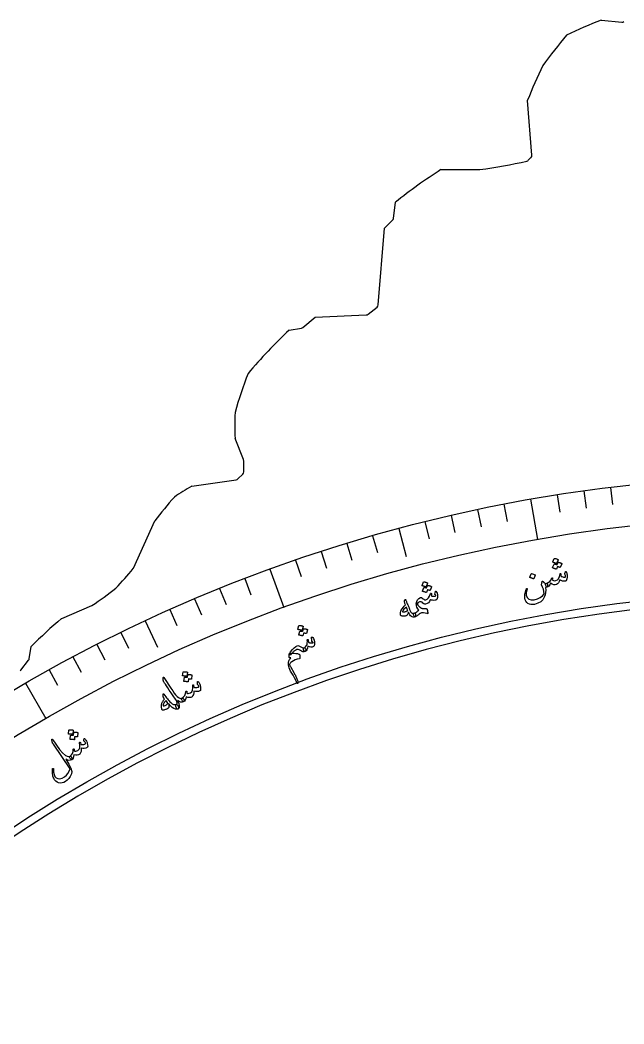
# Model space of a CAD drawing. Header units: millimetres. Extents: x -75 to 75, y -75 to 98.
# Drawn here: x -37.58 to -8.45, y 48.18 to 96.6 of the extents above; entities that cross this region are included whole.
import ezdxf

# ---------------------------------------------------------------- set-up
doc = ezdxf.new("R2010")
doc.units = ezdxf.units.MM
for name, color, linetype in [('CUT_INNER', 6, 'Continuous'), ('CUT_OUTER', 1, 'Continuous'), ('ENGRAVE', 7, 'Continuous'), ('ENGRAVE_FINE', 8, 'Continuous'), ('TEXT', 5, 'Continuous')]:
    doc.layers.add(name, color=color, linetype=linetype)

msp = doc.modelspace()

# ---------------------------------------------------------------- linework, layer by layer
at = {"layer": 'CUT_INNER'}
msp.add_arc((0.0001, -0.0002), 68.6249, 92.275813, 359.648624, dxfattribs=at)
at = {"layer": 'CUT_OUTER'}
for points in [[(-9.5362, 96.5968), (-9.5324, 96.5966), (-8.5442, 96.4974)], [(-12.8873, 90.0785), (-13.091, 92.7248), (-13.0911, 92.7285)], [(-13.0581, 89.8336), (-12.9308, 89.961)], [(-17.2732, 89.3826), (-17.2694, 89.3828), (-15.405, 89.3828), (-15.3916, 89.3834)], [(-19.5671, 87.0287), (-19.4697, 87.8107), (-19.4691, 87.8144)], [(-20.3001, 82.8599), (-19.9923, 86.556), (-19.9918, 86.5597), (-19.9893, 86.5624), (-19.61, 86.9411)], [(-23.9335, 81.7761), (-23.3404, 82.2705), (-23.3377, 82.2726), (-23.3343, 82.2729), (-20.8773, 82.3757)], [(-20.7899, 82.4084), (-20.356, 82.7552)], [(-24.5917, 81.6456), (-24.5883, 81.6463), (-24.0049, 81.7433)], [(-26.7985, 75.3988), (-27.2049, 76.4142), (-27.2061, 76.4175)], [(-26.7877, 74.8071), (-26.7877, 75.3431)], [(-27.0659, 74.4669), (-26.8317, 74.7011)], [(-29.2972, 74.1178), (-29.2934, 74.1186), (-27.1508, 74.4244)], [(-32.1259, 70.1392), (-32.1177, 70.1518), (-32.1109, 70.1652), (-31.0761, 72.4418), (-31.0746, 72.4447)], [(-35.5701, 67.7398), (-35.5663, 67.7417), (-34.1218, 68.3603), (-34.1067, 68.3678)], [(-37.1321, 65.7919), (-37.0348, 66.3775), (-37.0341, 66.3809)], [(-37.5425, 65.2487), (-37.163, 65.7227)]]:
    msp.add_lwpolyline(points, dxfattribs=at)
for centre, radius, start, end in [((-2.9665, 79.3006), 18.5019, 110.79869, 116.45646), ((-8.5292, 96.6466), 0.15, 264.26499, 303.69007), ((5.6359, 81.4513), 22.1701, 139.44822, 144.26029), ((4.3239, 86.1034), 18.6325, 153.55588, 159.17198), ((-13.0369, 90.067), 0.15, 315, 4.40112), ((-18.8093, 114.6454), 25.4922, 277.70487, 282.88971), ((-13.1642, 89.9397), 0.15, 286.07778, 315), ((-3.2315, 67.3987), 26.0856, 122.56739, 128.4968), ((-19.716, 87.0472), 0.15, 314.94861, 352.90026), ((-20.4496, 82.8723), 0.15, 308.62972, 355.23919), ((-20.8836, 82.5256), 0.15, 272.39592, 308.62972), ((-6.5261, 62.4923), 26.3289, 133.32592, 139.60562), ((-24.0295, 81.8913), 0.15, 279.44009, 309.81905), ((-9.4006, 72.7805), 18.4652, 158.4779, 164.63803), ((-14.0823, 77.0444), 13.1388, 177.26115, 182.73467), ((-26.9378, 75.3431), 0.15, 360, 21.81558), ((-26.9378, 74.8071), 0.15, 315, 0), ((-24.934, 66.2081), 9.0334, 118.88221, 125.13995), ((-27.172, 74.5729), 0.15, 278.12462, 315), ((-17.2375, 62.0832), 17.2866, 138.24536, 143.17354), ((-41.1399, 77.3187), 11.5237, 315.24195, 321.46355), ((-40.8943, 78.9009), 12.5307, 302.79813, 309.30339), ((-21.8944, 51.5382), 21.2019, 130.16764, 135.56752), ((-37.2801, 65.8164), 0.15, 321.32015, 350.57098), ((-37.6596, 65.3424), 0.15, 303.68655, 321.32015)]:
    msp.add_arc(centre, radius, start, end, dxfattribs=at)
at = {"layer": 'ENGRAVE'}
for points in [[(-12.9572, 73.4839), (-12.6162, 71.5502)], [(-19.3124, 72.075), (-18.9494, 70.7203)], [(-25.5207, 70.1175), (-24.8491, 68.2724)], [(-31.5347, 67.6264), (-30.942, 66.3553)], [(-37.3088, 64.6207), (-36.327, 62.9202)]]:
    msp.add_lwpolyline(points, dxfattribs=at)
for radius in [74.6175, 72.654, 69.0075]:
    msp.add_circle((0, 0), radius, dxfattribs=at)
at = {"layer": 'ENGRAVE_FINE'}
for points in [[(-11.6727, 73.6988), (-11.5411, 72.8677)], [(-10.3847, 73.8913), (-10.2676, 73.058)], [(-9.0936, 74.0613), (-8.991, 73.2261)], [(-14.2377, 73.2466), (-14.0771, 72.4205)], [(-16.7853, 72.7051), (-16.596, 71.8851)], [(-15.5139, 72.9869), (-15.3389, 72.1638)], [(-18.0516, 72.401), (-17.848, 71.5845)], [(-20.5674, 71.7269), (-20.3354, 70.918)], [(-21.816, 71.3571), (-21.57, 70.5523)], [(-23.0581, 70.9655), (-22.798, 70.1651)], [(-24.2931, 70.5522), (-24.0191, 69.7566)], [(-26.7405, 69.6614), (-26.439, 68.8758)], [(-27.9522, 69.1841), (-27.637, 68.4039)], [(-29.1554, 68.6858), (-28.8266, 67.9112)], [(-30.3497, 68.1665), (-30.0074, 67.3977)], [(-32.7102, 67.0658), (-32.3413, 66.3094)], [(-33.8756, 66.4847), (-33.4936, 65.7349)], [(-35.0308, 65.8833), (-34.6357, 65.1403)], [(-36.1753, 65.2619), (-35.7673, 64.5259)]]:
    msp.add_lwpolyline(points, dxfattribs=at)
at = {"layer": 'TEXT'}
for points in [[(-11.6233, 70.4385), (-11.6211, 70.4416), (-11.6177, 70.4437), (-11.6131, 70.445), (-11.6072, 70.4454), (-11.5854, 70.4412), (-11.5641, 70.4361), (-11.5433, 70.43), (-11.5231, 70.4231), (-11.5032, 70.4152), (-11.4836, 70.4062), (-11.4642, 70.3961), (-11.445, 70.3848), (-11.441, 70.3811), (-11.4389, 70.3768), (-11.4385, 70.372), (-11.4399, 70.3666), (-11.5143, 70.1929), (-11.5167, 70.1904), (-11.5207, 70.1897), (-11.5264, 70.1909), (-11.5337, 70.1939), (-11.5385, 70.1961), (-11.5461, 70.1993), (-11.5564, 70.2038), (-11.5694, 70.2093), (-11.5851, 70.2159), (-11.6035, 70.2233), (-11.6247, 70.2317), (-11.6485, 70.2409), (-11.7021, 70.1129), (-11.7052, 70.1094), (-11.7099, 70.1084), (-11.716, 70.1098), (-11.7236, 70.1136), (-11.7301, 70.1167), (-11.7404, 70.1214), (-11.7544, 70.1275), (-11.7721, 70.1352), (-11.7938, 70.1443), (-11.8198, 70.1548), (-11.8501, 70.1667), (-11.8846, 70.1801), (-11.8884, 70.1826), (-11.8903, 70.1855), (-11.8905, 70.1886), (-11.8888, 70.1921), (-11.8117, 70.3583), (-11.8095, 70.3613), (-11.8061, 70.3635), (-11.8015, 70.3648), (-11.7957, 70.3652), (-11.7802, 70.3623), (-11.7649, 70.3589), (-11.7496, 70.3552), (-11.7343, 70.351), (-11.7192, 70.3463), (-11.7045, 70.3408), (-11.69, 70.3347), (-11.6757, 70.3278)], [(-11.8034, 70.6298), (-11.8012, 70.6328), (-11.7978, 70.6349), (-11.7932, 70.6363), (-11.7873, 70.6367), (-11.7654, 70.6325), (-11.7441, 70.6274), (-11.7232, 70.6215), (-11.7029, 70.6146), (-11.683, 70.6067), (-11.6633, 70.5978), (-11.6438, 70.5877), (-11.6245, 70.5765), (-11.6195, 70.5722), (-11.6166, 70.5677), (-11.6159, 70.5632), (-11.6173, 70.5586), (-11.6916, 70.3847), (-11.6948, 70.3812), (-11.6995, 70.3802), (-11.7056, 70.3816), (-11.7132, 70.3854), (-11.7198, 70.3885), (-11.7301, 70.3932), (-11.7441, 70.3994), (-11.7619, 70.407), (-11.7837, 70.4161), (-11.8098, 70.4267), (-11.8401, 70.4386), (-11.8747, 70.4519), (-11.8794, 70.4543), (-11.882, 70.457), (-11.8826, 70.4601), (-11.881, 70.4636)], [(-12.9145, 69.8955), (-12.9124, 69.8985), (-12.909, 69.9007), (-12.9044, 69.9021), (-12.8986, 69.9027), (-12.8553, 69.8938), (-12.8137, 69.881), (-12.7738, 69.864), (-12.7355, 69.843), (-12.7315, 69.8395), (-12.7294, 69.8356), (-12.729, 69.8314), (-12.7305, 69.8269), (-12.799, 69.6523), (-12.8019, 69.6479), (-12.8064, 69.6461), (-12.8125, 69.647), (-12.8201, 69.6505), (-12.8266, 69.6536), (-12.8369, 69.6581), (-12.851, 69.664), (-12.8688, 69.6714), (-12.8906, 69.6802), (-12.9167, 69.6903), (-12.947, 69.7017), (-12.9816, 69.7145), (-12.9863, 69.7168), (-12.989, 69.7195), (-12.9895, 69.7226), (-12.988, 69.7261)], [(-11.2565, 69.9989), (-11.2524, 70.0027), (-11.2469, 70.0025), (-11.24, 69.9983), (-11.2316, 69.9901), (-11.2217, 69.9755), (-11.2125, 69.9539), (-11.2041, 69.9252), (-11.1963, 69.8895), (-11.1891, 69.8487), (-11.185, 69.8085), (-11.1838, 69.7689), (-11.1856, 69.7298), (-11.1968, 69.6526), (-11.2139, 69.5957), (-11.2368, 69.559), (-11.2657, 69.5427), (-11.339, 69.5352), (-11.4093, 69.5432), (-11.4766, 69.5668), (-11.5411, 69.606), (-11.5671, 69.5231), (-11.603, 69.4558), (-11.6489, 69.4042), (-11.7047, 69.368), (-11.7669, 69.3517), (-11.8336, 69.3568), (-11.9047, 69.3835), (-11.9805, 69.4316), (-12.0218, 69.3546), (-12.0653, 69.2972), (-12.1111, 69.2592), (-12.1592, 69.2408), (-12.1703, 69.2447), (-12.1828, 69.2601), (-12.1968, 69.2869), (-12.2122, 69.3252), (-12.2222, 69.3639), (-12.2222, 69.3937), (-12.2121, 69.4147), (-12.1919, 69.4268), (-12.1006, 69.465), (-12.0247, 69.5214), (-11.964, 69.5961), (-11.9185, 69.6892), (-11.916, 69.6942), (-11.9131, 69.6981), (-11.9097, 69.7006), (-11.9058, 69.702), (-11.9008, 69.7023), (-11.8961, 69.7015), (-11.8918, 69.6996), (-11.8878, 69.6965), (-11.884, 69.6857), (-11.8853, 69.6661), (-11.8917, 69.6376), (-11.9033, 69.6003), (-11.8759, 69.5777), (-11.8371, 69.5642), (-11.7869, 69.5598), (-11.7252, 69.5645), (-11.6521, 69.5932), (-11.5945, 69.6561), (-11.5523, 69.7533), (-11.5255, 69.8849), (-11.5242, 69.8916), (-11.5221, 69.8966), (-11.5192, 69.8999), (-11.5155, 69.9015), (-11.5095, 69.9019), (-11.5042, 69.9012), (-11.4995, 69.8993), (-11.4954, 69.8962), (-11.492, 69.8915), (-11.4896, 69.8866), (-11.4882, 69.8815), (-11.4879, 69.8762), (-11.4943, 69.7859), (-11.4666, 69.7684), (-11.4344, 69.7543), (-11.3977, 69.7436), (-11.3565, 69.7362), (-11.3172, 69.7334), (-11.288, 69.7362), (-11.269, 69.7444), (-11.2602, 69.7582), (-11.2597, 69.7771), (-11.2659, 69.8029), (-11.2787, 69.8357), (-11.2983, 69.8753), (-11.298, 69.8874), (-11.2909, 69.912), (-11.2771, 69.9492), (-11.2565, 69.9989)], [(-18.1173, 69.4963), (-18.1154, 69.4995), (-18.1122, 69.5019), (-18.1077, 69.5037), (-18.1019, 69.5046), (-18.0797, 69.5024), (-18.0579, 69.4993), (-18.0365, 69.4952), (-18.0156, 69.4902), (-17.995, 69.4842), (-17.9745, 69.477), (-17.9542, 69.4687), (-17.9339, 69.4593), (-17.9285, 69.4554), (-17.9253, 69.4513), (-17.9241, 69.4468), (-17.9251, 69.4421), (-17.9839, 69.2622), (-17.9868, 69.2585), (-17.9913, 69.257), (-17.9976, 69.2579), (-18.0055, 69.2609), (-18.0124, 69.2635), (-18.0231, 69.2672), (-18.0376, 69.2721), (-18.0561, 69.2781), (-18.0787, 69.2852), (-18.1056, 69.2934), (-18.137, 69.3025), (-18.1728, 69.3127), (-18.1777, 69.3146), (-18.1805, 69.3171), (-18.1813, 69.3202), (-18.1801, 69.3238)], [(-17.9204, 69.322), (-17.9185, 69.3252), (-17.9153, 69.3277), (-17.9108, 69.3294), (-17.905, 69.3303), (-17.8828, 69.3281), (-17.8611, 69.3249), (-17.8398, 69.3207), (-17.819, 69.3157), (-17.7984, 69.3096), (-17.778, 69.3024), (-17.7577, 69.294), (-17.7376, 69.2846), (-17.7333, 69.2812), (-17.7307, 69.2771), (-17.7299, 69.2723), (-17.7308, 69.2668), (-17.7897, 69.0871), (-17.7919, 69.0844), (-17.7959, 69.0834), (-17.8016, 69.084), (-17.8092, 69.0864), (-17.8142, 69.0881), (-17.8221, 69.0907), (-17.8327, 69.0942), (-17.8462, 69.0985), (-17.8625, 69.1037), (-17.8816, 69.1094), (-17.9034, 69.1158), (-17.928, 69.1229), (-17.9702, 68.9905), (-17.9731, 68.9868), (-17.9776, 68.9854), (-17.9838, 68.9862), (-17.9917, 68.9893), (-17.9985, 68.9918), (-18.0092, 68.9955), (-18.0238, 69.0004), (-18.0421, 69.0064), (-18.0647, 69.0136), (-18.0915, 69.0217), (-18.1228, 69.0308), (-18.1585, 69.041), (-18.1625, 69.0432), (-18.1647, 69.0459), (-18.1651, 69.049), (-18.1637, 69.0526), (-18.1015, 69.2251), (-18.0996, 69.2283), (-18.0964, 69.2307), (-18.0919, 69.2325), (-18.0861, 69.2334), (-18.0704, 69.2319), (-18.0548, 69.23), (-18.0391, 69.2276), (-18.0235, 69.2248), (-18.0081, 69.2215), (-17.9928, 69.2174), (-17.9778, 69.2125), (-17.963, 69.207)], [(-12.3945, 69.5145), (-12.3898, 69.527), (-12.383, 69.5336), (-12.3741, 69.5341), (-12.363, 69.5286), (-12.3564, 69.5236), (-12.3487, 69.5173), (-12.34, 69.5095), (-12.3303, 69.5003), (-12.3196, 69.4898), (-12.3083, 69.4781), (-12.2962, 69.4652), (-12.2833, 69.4511), (-12.2657, 69.4365), (-12.2446, 69.4276), (-12.22, 69.4243), (-12.1919, 69.4268), (-12.1721, 69.4274), (-12.156, 69.4219), (-12.1436, 69.4101), (-12.1349, 69.392), (-12.1299, 69.3718), (-12.1279, 69.3491), (-12.1289, 69.324), (-12.133, 69.2965), (-12.1383, 69.2732), (-12.1445, 69.2562), (-12.1514, 69.2454), (-12.1592, 69.2408), (-12.2229, 69.2296), (-12.2157, 69.1087), (-12.2244, 68.9897), (-12.2488, 68.8727), (-12.289, 68.7577), (-12.3601, 68.6379), (-12.4624, 68.541), (-12.5959, 68.467), (-12.7608, 68.4157), (-12.8484, 68.4035), (-12.9299, 68.4074), (-13.0053, 68.4273), (-13.0747, 68.4632), (-13.1332, 68.5116), (-13.1782, 68.5688), (-13.2096, 68.6347), (-13.2274, 68.7094), (-13.231, 68.7511), (-13.2308, 68.7971), (-13.2268, 68.8475), (-13.2189, 68.9022), (-13.2075, 68.9612), (-13.1927, 69.0244), (-13.1746, 69.0919), (-13.1531, 69.1635), (-13.1508, 69.1696), (-13.1477, 69.1742), (-13.1438, 69.1773), (-13.1391, 69.179), (-13.1323, 69.1798), (-13.1264, 69.1793), (-13.1212, 69.1776), (-13.117, 69.1747), (-13.113, 69.1697), (-13.1111, 69.1635), (-13.1115, 69.1561), (-13.1139, 69.1475), (-13.1404, 69.0489), (-13.1563, 68.9681), (-13.1617, 68.905), (-13.1567, 68.8596), (-13.108, 68.7444), (-13.0287, 68.67), (-12.9186, 68.6362), (-12.7779, 68.6429), (-12.6211, 68.6833), (-12.4892, 68.7435), (-12.3821, 68.8237), (-12.2998, 68.9241), (-12.3105, 69.0456), (-12.3329, 69.1542), (-12.367, 69.2497), (-12.413, 69.3322), (-12.4206, 69.3443), (-12.4259, 69.3538), (-12.4288, 69.3609), (-12.4295, 69.3654)], [(-18.4117, 68.4332), (-18.4197, 68.4188), (-18.4263, 68.4086), (-18.4316, 68.4025), (-18.4356, 68.4007), (-18.4481, 68.4041), (-18.4565, 68.4113), (-18.4607, 68.4224), (-18.4608, 68.4373), (-18.4385, 68.5514), (-18.3973, 68.6412), (-18.3371, 68.7067), (-18.2581, 68.7478), (-18.2317, 68.7501), (-18.2029, 68.7413), (-18.1717, 68.7215), (-18.1382, 68.6906), (-18.1064, 68.6617), (-18.0724, 68.6434), (-18.0363, 68.6357), (-17.9982, 68.6385), (-17.9343, 68.6678), (-17.8766, 68.7272), (-17.8249, 68.8166), (-17.7792, 68.936), (-17.7728, 68.9489), (-17.7653, 68.9564), (-17.7567, 68.9585), (-17.747, 68.9551), (-17.7375, 68.9466), (-17.7319, 68.9347), (-17.7304, 68.9192), (-17.7329, 68.9003), (-17.7367, 68.8818), (-17.7393, 68.8678), (-17.7404, 68.8582), (-17.7403, 68.8529), (-17.7344, 68.8384), (-17.7251, 68.8276), (-17.7123, 68.8203), (-17.6961, 68.8166), (-17.6393, 68.8116), (-17.5907, 68.8128), (-17.5502, 68.8203), (-17.5178, 68.8341), (-17.5148, 68.8419), (-17.5225, 68.8546), (-17.5409, 68.872), (-17.5702, 68.8944), (-17.5734, 68.8968), (-17.5753, 68.8995), (-17.576, 68.9026), (-17.5753, 68.906), (-17.5322, 69.0447), (-17.5296, 69.0477), (-17.5267, 69.0488), (-17.5232, 69.0482), (-17.5194, 69.0458), (-17.4836, 69.0083), (-17.4588, 68.9551), (-17.445, 68.8861), (-17.4421, 68.8014), (-17.4429, 68.7783), (-17.4444, 68.7567), (-17.4465, 68.7368), (-17.4493, 68.7184), (-17.4528, 68.7018), (-17.4571, 68.687), (-17.462, 68.674), (-17.4677, 68.6629), (-17.4814, 68.6448), (-17.5002, 68.6308), (-17.5241, 68.6209), (-17.5532, 68.6151), (-17.6206, 68.6108), (-17.6811, 68.6126), (-17.7348, 68.6204), (-17.7817, 68.6342), (-17.7846, 68.6358), (-17.7875, 68.6354), (-17.7904, 68.6332), (-17.7934, 68.629), (-17.8317, 68.5518), (-17.8808, 68.4931), (-17.9406, 68.4529), (-18.0111, 68.4312), (-18.0533, 68.4315), (-18.0964, 68.4456), (-18.1404, 68.4736), (-18.1855, 68.5153), (-18.2022, 68.5295), (-18.2196, 68.5394), (-18.2379, 68.545), (-18.2569, 68.5463), (-18.303, 68.5384), (-18.3429, 68.5217), (-18.3766, 68.4959), (-18.404, 68.4613), (-18.4084, 68.4528), (-18.4112, 68.4453), (-18.4123, 68.4387), (-18.4117, 68.4332)], [(-19.0094, 68.6375), (-19.0009, 68.6534), (-18.9919, 68.6575), (-18.9824, 68.6498), (-18.9724, 68.6303), (-18.9675, 68.6182), (-18.9606, 68.6015), (-18.9515, 68.5802), (-18.9404, 68.5543), (-18.9272, 68.5235), (-18.9121, 68.4875), (-18.895, 68.4464), (-18.876, 68.4001), (-18.8572, 68.3547), (-18.8404, 68.3139), (-18.8257, 68.2779), (-18.8129, 68.2467), (-18.8022, 68.2204), (-18.7935, 68.199), (-18.7869, 68.1827), (-18.7824, 68.1714), (-18.7517, 68.1005), (-18.721, 68.0474), (-18.6904, 68.0119), (-18.6597, 67.9941), (-18.6402, 67.9892), (-18.6181, 67.9886), (-18.5934, 67.9923), (-18.566, 68.0002), (-18.549, 68.0019), (-18.5343, 67.9974), (-18.522, 67.9865), (-18.512, 67.9692), (-18.5042, 67.9473), (-18.4987, 67.9245), (-18.4958, 67.9007), (-18.4953, 67.876), (-18.4973, 67.8542), (-18.5015, 67.8373), (-18.5078, 67.8252), (-18.5162, 67.818), (-18.5691, 67.8041), (-18.6171, 67.8013), (-18.6603, 67.8095), (-18.6988, 67.8289), (-18.736, 67.8625), (-18.7722, 67.9103), (-18.8075, 67.9722), (-18.8419, 68.0483), (-18.857, 67.992), (-18.8754, 67.9459), (-18.8972, 67.9101), (-18.9224, 67.8844), (-18.9449, 67.8715), (-18.9728, 67.8611), (-19.0061, 67.8533), (-19.0447, 67.8481), (-19.0863, 67.8459), (-19.122, 67.847), (-19.1519, 67.8514), (-19.176, 67.859), (-19.197, 67.8709), (-19.2127, 67.8851), (-19.2231, 67.9017), (-19.2282, 67.9205), (-19.2301, 67.9453), (-19.2296, 67.9736), (-19.2264, 68.0052), (-19.2207, 68.0404), (-19.2133, 68.0761), (-19.2062, 68.1049), (-19.1993, 68.1269), (-19.1926, 68.142), (-19.1505, 68.2078), (-19.1024, 68.2719), (-19.0483, 68.3344), (-18.9882, 68.3952), (-19.0016, 68.4332), (-19.0128, 68.4662), (-19.0218, 68.494), (-19.0285, 68.5168), (-19.0327, 68.5363), (-19.0341, 68.5544), (-19.0326, 68.5712), (-19.0282, 68.5865)], [(-18.9398, 68.2758), (-19.0062, 68.2303), (-19.0598, 68.182), (-19.1006, 68.1309), (-19.1286, 68.0772), (-19.1296, 68.0707), (-19.128, 68.0654), (-19.1237, 68.0614), (-19.1169, 68.0587), (-19.0932, 68.0556), (-19.0685, 68.0551), (-19.0425, 68.0573), (-19.0154, 68.0621), (-18.9872, 68.0695), (-18.9577, 68.0795), (-18.9271, 68.0922), (-18.8953, 68.1075), (-18.8906, 68.1106), (-18.8859, 68.115), (-18.8814, 68.1207), (-18.877, 68.1278), (-18.8828, 68.144), (-18.8891, 68.1609), (-18.8961, 68.1784), (-18.9037, 68.1966), (-18.9118, 68.2154), (-18.9206, 68.2349), (-18.9299, 68.255), (-18.9398, 68.2758)], [(-18.3999, 68.4298), (-18.3896, 68.401), (-18.3712, 68.3696), (-18.3449, 68.3359), (-18.3106, 68.2996), (-18.2961, 68.2867), (-18.2814, 68.2748), (-18.2667, 68.2641), (-18.2518, 68.2545), (-18.2369, 68.246), (-18.2218, 68.2387), (-18.2067, 68.2324), (-18.1914, 68.2272), (-18.1846, 68.2257), (-18.1761, 68.2245), (-18.1657, 68.2237), (-18.1535, 68.2232), (-18.1395, 68.223), (-18.1236, 68.2228), (-18.1058, 68.2227), (-18.0862, 68.2227), (-18.0704, 68.2224), (-18.0556, 68.2218), (-18.0418, 68.2208), (-18.029, 68.2194), (-18.0169, 68.2176), (-18.0052, 68.2156), (-17.9941, 68.2133), (-17.9834, 68.2108), (-17.9658, 68.2052), (-17.9518, 68.1958), (-17.9414, 68.1824), (-17.9346, 68.1651), (-17.9233, 68.1146), (-17.9153, 68.0693), (-17.9105, 68.0291), (-17.909, 67.994), (-17.9098, 67.9796), (-17.9147, 67.9707), (-17.9238, 67.9673), (-17.937, 67.9692), (-18.0347, 67.9918), (-18.1129, 68.0056), (-18.1715, 68.0107), (-18.2106, 68.0072), (-18.242, 67.9955), (-18.2779, 67.9761), (-18.3182, 67.9489), (-18.3629, 67.9141), (-18.3853, 67.8957), (-18.4066, 67.8791), (-18.427, 67.8643), (-18.4464, 67.8512), (-18.4649, 67.84), (-18.4827, 67.8307), (-18.4998, 67.8234), (-18.5162, 67.818), (-18.5285, 67.8177), (-18.5409, 67.8233), (-18.5537, 67.8347), (-18.5667, 67.8521), (-18.5787, 67.8737), (-18.5878, 67.8958), (-18.5941, 67.9184), (-18.5976, 67.9415), (-18.5972, 67.9627), (-18.5918, 67.9795), (-18.5814, 67.992), (-18.566, 68.0002), (-18.4921, 68.0306), (-18.4303, 68.0632), (-18.3803, 68.0978), (-18.3423, 68.1347), (-18.3958, 68.2015), (-18.4331, 68.2742), (-18.4541, 68.353), (-18.4587, 68.4379), (-18.4466, 68.491), (-18.4328, 68.5073), (-18.4172, 68.4869), (-18.3999, 68.4298)], [(-24.1224, 67.3905), (-24.1208, 67.3939), (-24.1179, 67.3966), (-24.1135, 67.3987), (-24.1079, 67.4002), (-24.0856, 67.4), (-24.0636, 67.3988), (-24.0421, 67.3966), (-24.0209, 67.3934), (-23.9999, 67.3892), (-23.9789, 67.3839), (-23.9579, 67.3774), (-23.937, 67.3698), (-23.9313, 67.3664), (-23.9277, 67.3626), (-23.9261, 67.3582), (-23.9267, 67.3535), (-23.969, 67.1692), (-23.9715, 67.1652), (-23.9759, 67.1634), (-23.9822, 67.1636), (-23.9904, 67.166), (-23.9974, 67.1679), (-24.0083, 67.1707), (-24.0233, 67.1743), (-24.0421, 67.1787), (-24.0652, 67.1838), (-24.0927, 67.1895), (-24.1246, 67.1959), (-24.1611, 67.2029), (-24.1661, 67.2044), (-24.1692, 67.2066), (-24.1702, 67.2096), (-24.1693, 67.2133)], [(-23.9113, 67.2343), (-23.9097, 67.2376), (-23.9067, 67.2403), (-23.9024, 67.2424), (-23.8968, 67.2439), (-23.8745, 67.2436), (-23.8527, 67.2423), (-23.8312, 67.24), (-23.81, 67.2368), (-23.7891, 67.2326), (-23.7682, 67.2272), (-23.7473, 67.2206), (-23.7264, 67.213), (-23.7219, 67.21), (-23.719, 67.2062), (-23.7177, 67.2015), (-23.7181, 67.1959), (-23.7605, 67.0118), (-23.7625, 67.0089), (-23.7663, 67.0075), (-23.7721, 67.0077), (-23.7798, 67.0094), (-23.785, 67.0106), (-23.793, 67.0125), (-23.8039, 67.015), (-23.8177, 67.0182), (-23.8343, 67.0219), (-23.8538, 67.026), (-23.876, 67.0304), (-23.9011, 67.0353), (-23.9311, 66.8998), (-23.9336, 66.8959), (-23.938, 66.894), (-23.9443, 66.8943), (-23.9524, 66.8967), (-23.9594, 66.8986), (-23.9703, 66.9014), (-23.9852, 66.905), (-24.004, 66.9094), (-24.027, 66.9145), (-24.0544, 66.9202), (-24.0863, 66.9266), (-24.1226, 66.9336), (-24.1267, 66.9354), (-24.1292, 66.9379), (-24.1299, 66.941), (-24.1288, 66.9447), (-24.0825, 67.1219), (-24.0809, 67.1253), (-24.0779, 67.128), (-24.0736, 67.1301), (-24.0679, 67.1316), (-24.0522, 67.1314), (-24.0365, 67.1308), (-24.0208, 67.1299), (-24.005, 67.1285), (-23.9894, 67.1265), (-23.9739, 67.1237), (-23.9585, 67.1202), (-23.9433, 67.116)], [(-23.5099, 66.8334), (-23.5094, 66.8424), (-23.5067, 66.8478), (-23.5018, 66.8495), (-23.4949, 66.8475), (-23.451, 66.8154), (-23.4159, 66.7652), (-23.3894, 66.697), (-23.3716, 66.6107), (-23.3682, 66.572), (-23.3677, 66.5348), (-23.3703, 66.499), (-23.3758, 66.4647), (-23.3839, 66.4334), (-23.3928, 66.4092), (-23.4027, 66.3923), (-23.4133, 66.3826), (-23.4802, 66.3609), (-23.549, 66.3557), (-23.6198, 66.367), (-23.6927, 66.3947), (-23.712, 66.2972), (-23.7408, 66.2221), (-23.7793, 66.1695), (-23.8274, 66.1392), (-23.8358, 66.1391), (-23.8454, 66.1444), (-23.856, 66.1552), (-23.8679, 66.1714), (-23.8965, 66.2259), (-23.91, 66.2683), (-23.9083, 66.2986), (-23.8914, 66.3168), (-23.8426, 66.3445), (-23.8021, 66.3762), (-23.77, 66.4118), (-23.7462, 66.4513), (-23.73, 66.4982), (-23.7206, 66.5557), (-23.718, 66.6238), (-23.7223, 66.7026), (-23.7216, 66.7125), (-23.7184, 66.7201), (-23.7129, 66.7256), (-23.7048, 66.7289), (-23.6957, 66.7295), (-23.6888, 66.7262), (-23.6842, 66.7191), (-23.6818, 66.7081), (-23.676, 66.6655), (-23.6697, 66.6317), (-23.663, 66.6067), (-23.6557, 66.5905), (-23.6454, 66.5804), (-23.6289, 66.5716), (-23.6063, 66.5642), (-23.5775, 66.5581), (-23.5442, 66.5551), (-23.51, 66.5559), (-23.475, 66.5606), (-23.4392, 66.5692), (-23.4391, 66.5692), (-23.4387, 66.5693), (-23.4381, 66.5696), (-23.4372, 66.5699), (-23.4365, 66.5722), (-23.4376, 66.5758), (-23.4406, 66.5808), (-23.4455, 66.587), (-23.4532, 66.5948), (-23.465, 66.6046), (-23.4808, 66.6162), (-23.5006, 66.6298), (-23.5041, 66.6323), (-23.5066, 66.636), (-23.5082, 66.6409), (-23.5088, 66.6469)], [(-24.2096, 66.4202), (-24.1709, 66.4254), (-24.1239, 66.4162), (-24.0685, 66.3923), (-24.0049, 66.3539), (-23.9719, 66.3342), (-23.943, 66.3211), (-23.9181, 66.3146), (-23.8973, 66.3147), (-23.8473, 66.3135), (-23.8145, 66.2899), (-23.7989, 66.2439), (-23.8006, 66.1756), (-23.8039, 66.1627), (-23.8104, 66.152), (-23.8202, 66.1435), (-23.8333, 66.1371), (-23.8838, 66.1278), (-23.9374, 66.1352), (-23.994, 66.1593), (-24.0537, 66.2001), (-24.1059, 66.2323), (-24.1609, 66.2453), (-24.2186, 66.2392), (-24.2791, 66.2138), (-24.3091, 66.1961), (-24.3377, 66.1767), (-24.3649, 66.1555), (-24.3908, 66.1325), (-24.4151, 66.1079), (-24.4375, 66.0817), (-24.4581, 66.054), (-24.4768, 66.0247), (-24.4947, 66.0015), (-24.5132, 65.9877), (-24.5324, 65.9831), (-24.5523, 65.9877), (-24.5706, 65.9978), (-24.5828, 66.0083), (-24.5886, 66.0191), (-24.5882, 66.0303), (-24.5818, 66.0458), (-24.5691, 66.0676), (-24.5501, 66.0956), (-24.5248, 66.1299), (-24.4366, 66.2389), (-24.3545, 66.3236), (-24.2788, 66.384), (-24.2096, 66.4202)], [(-24.5956, 65.8708), (-24.5955, 65.9347), (-24.5931, 65.9837), (-24.5886, 66.0178), (-24.5818, 66.0371), (-24.5646, 66.0491), (-24.5321, 66.0579), (-24.4841, 66.0634), (-24.4207, 66.0656), (-24.3465, 66.0634), (-24.2727, 66.0553), (-24.1994, 66.0414), (-24.1265, 66.0217), (-24.1069, 66.013), (-24.0928, 65.9994), (-24.0842, 65.9811), (-24.081, 65.958), (-24.0798, 65.9341), (-24.079, 65.9129), (-24.0786, 65.8944), (-24.0786, 65.8785), (-24.0788, 65.8654), (-24.079, 65.8554), (-24.0792, 65.8485), (-24.0795, 65.8446), (-24.0821, 65.8262), (-24.087, 65.8123), (-24.0945, 65.8027), (-24.1044, 65.7976), (-24.2092, 65.7695), (-24.3049, 65.7344), (-24.3913, 65.6922), (-24.4683, 65.6429), (-24.5084, 65.6117), (-24.5408, 65.58), (-24.5655, 65.5478), (-24.5825, 65.5151), (-24.5813, 65.5103), (-24.5782, 65.5024), (-24.5732, 65.4915), (-24.5661, 65.4776), (-24.5571, 65.4606), (-24.5462, 65.4406), (-24.5332, 65.4175), (-24.5183, 65.3914), (-24.3712, 65.1284), (-24.3502, 65.0918), (-24.3307, 65.0576), (-24.3128, 65.0257), (-24.2965, 64.9962), (-24.2819, 64.9691), (-24.2692, 64.9445), (-24.2584, 64.9225), (-24.2495, 64.9029), (-24.2174, 64.8261), (-24.1934, 64.7543), (-24.1777, 64.6875), (-24.17, 64.6258), (-24.1715, 64.6137), (-24.1751, 64.6043), (-24.1809, 64.5978), (-24.1888, 64.5942), (-24.2009, 64.5943), (-24.2114, 64.602), (-24.2204, 64.6172), (-24.2278, 64.64), (-24.2598, 64.7237), (-24.3199, 64.8447), (-24.4084, 65.0029), (-24.5254, 65.1982), (-24.5667, 65.2763), (-24.5975, 65.3504), (-24.6178, 65.4207), (-24.6274, 65.4871), (-24.6288, 65.5181), (-24.6291, 65.5478), (-24.6283, 65.576), (-24.6265, 65.6028), (-24.6235, 65.6281), (-24.6193, 65.6517), (-24.6139, 65.6737), (-24.6073, 65.694), (-24.5986, 65.7136), (-24.5888, 65.7329), (-24.5778, 65.7516), (-24.5657, 65.77), (-24.5527, 65.7881), (-24.5388, 65.8058), (-24.5241, 65.8233), (-24.5086, 65.8406), (-24.5102, 65.8411), (-24.5123, 65.8414), (-24.5149, 65.8416), (-24.5179, 65.8416), (-24.5214, 65.8414), (-24.5255, 65.841), (-24.53, 65.8404), (-24.535, 65.8397), (-24.5397, 65.8401), (-24.5444, 65.8404), (-24.5493, 65.8405), (-24.5542, 65.8404), (-24.5592, 65.8403), (-24.5644, 65.8402), (-24.5698, 65.8402), (-24.5753, 65.8403), (-24.5843, 65.8427), (-24.5906, 65.8486), (-24.5944, 65.858), (-24.5956, 65.8708)], [(-30.0624, 63.4996), (-30.0685, 63.537), (-30.0681, 63.5654), (-30.061, 63.5847), (-30.0474, 63.5949), (-30.026, 63.6031), (-30.0099, 63.612), (-29.999, 63.6216), (-29.9934, 63.632), (-29.9924, 63.6685), (-30.0067, 63.7167), (-30.0363, 63.7765), (-30.0813, 63.8479), (-30.1926, 64.012), (-30.2917, 64.158), (-30.3784, 64.2861), (-30.4529, 64.3962), (-30.5151, 64.4883), (-30.5652, 64.5624), (-30.6031, 64.6184), (-30.6288, 64.6564), (-30.6445, 64.6822), (-30.6562, 64.7044), (-30.6638, 64.7229), (-30.6674, 64.7379), (-30.6718, 64.8565), (-30.6661, 64.8869), (-30.6579, 64.9019), (-30.6472, 64.9017), (-30.6339, 64.886), (-30.5087, 64.6908), (-30.3967, 64.5187), (-30.2978, 64.3698), (-30.2121, 64.2442), (-30.1396, 64.1416), (-30.0805, 64.0618), (-30.0348, 64.0049), (-30.0024, 63.9708), (-29.936, 63.9208), (-29.8746, 63.8917), (-29.818, 63.8834), (-29.7663, 63.8959), (-29.7499, 63.8996), (-29.7328, 63.8959), (-29.7152, 63.8846), (-29.6969, 63.8657), (-29.6833, 63.8467), (-29.6734, 63.8263), (-29.6672, 63.8045), (-29.6646, 63.7813), (-29.6657, 63.7605), (-29.6697, 63.7442), (-29.6767, 63.7323), (-29.6866, 63.7248), (-29.7578, 63.704), (-29.8314, 63.7069), (-29.9075, 63.7335), (-29.9863, 63.7837), (-29.9238, 63.6389), (-29.8957, 63.5238), (-29.9019, 63.4383), (-29.9424, 63.3823), (-29.9557, 63.374), (-29.9683, 63.3689), (-29.9801, 63.3671), (-29.9911, 63.3686), (-30.0035, 63.3739), (-30.0148, 63.3835), (-30.025, 63.3973), (-30.0341, 63.4155), (-30.038, 63.4264), (-30.0419, 63.4371), (-30.0458, 63.4476), (-30.0496, 63.4581), (-30.0532, 63.4685), (-30.0566, 63.4789), (-30.0596, 63.4893), (-30.0624, 63.4996)], [(-29.7048, 65.1576), (-29.7034, 65.1611), (-29.7007, 65.164), (-29.6966, 65.1665), (-29.691, 65.1685), (-29.6688, 65.1701), (-29.6468, 65.1707), (-29.6251, 65.1703), (-29.6037, 65.169), (-29.5825, 65.1666), (-29.5611, 65.163), (-29.5397, 65.1583), (-29.5182, 65.1525), (-29.5122, 65.1496), (-29.5083, 65.1461), (-29.5064, 65.1419), (-29.5065, 65.1371), (-29.5333, 64.9499), (-29.5355, 64.9457), (-29.5397, 64.9435), (-29.546, 64.9432), (-29.5543, 64.9449), (-29.5614, 64.9463), (-29.5726, 64.9481), (-29.5878, 64.9504), (-29.6069, 64.9532), (-29.6303, 64.9564), (-29.6582, 64.9598), (-29.6906, 64.9634), (-29.7275, 64.9673), (-29.7327, 64.9684), (-29.7359, 64.9704), (-29.7372, 64.9733), (-29.7366, 64.977)], [(-29.4812, 65.0196), (-29.4799, 65.0231), (-29.4771, 65.026), (-29.473, 65.0285), (-29.4675, 65.0304), (-29.4453, 65.032), (-29.4234, 65.0325), (-29.4018, 65.0321), (-29.3804, 65.0307), (-29.3592, 65.0282), (-29.3379, 65.0245), (-29.3165, 65.0198), (-29.2951, 65.0139), (-29.2903, 65.0113), (-29.2871, 65.0078), (-29.2855, 65.0032), (-29.2854, 64.9976), (-29.3123, 64.8106), (-29.3139, 64.8075), (-29.3177, 64.8058), (-29.3234, 64.8055), (-29.3313, 64.8066), (-29.3365, 64.8074), (-29.3447, 64.8086), (-29.3557, 64.8102), (-29.3698, 64.8122), (-29.3867, 64.8144), (-29.4064, 64.8169), (-29.4289, 64.8194), (-29.4543, 64.8222), (-29.4729, 64.6846), (-29.4751, 64.6805), (-29.4793, 64.6783), (-29.4856, 64.678), (-29.4939, 64.6797), (-29.501, 64.6811), (-29.5121, 64.6829), (-29.5272, 64.6852), (-29.5464, 64.688), (-29.5697, 64.6912), (-29.5975, 64.6946), (-29.6298, 64.6983), (-29.6666, 64.7022), (-29.6709, 64.7037), (-29.6735, 64.706), (-29.6745, 64.709), (-29.6738, 64.7128), (-29.6424, 64.8932), (-29.6411, 64.8967), (-29.6384, 64.8997), (-29.6342, 64.9021), (-29.6287, 64.9041), (-29.6131, 64.9052), (-29.5973, 64.906), (-29.5816, 64.9063), (-29.5658, 64.9063), (-29.55, 64.9056), (-29.5343, 64.9042), (-29.5187, 64.902), (-29.5032, 64.899)], [(-29.013, 64.69), (-29.0101, 64.6947), (-29.0047, 64.696), (-28.997, 64.6937), (-28.9867, 64.688), (-28.9734, 64.6764), (-28.9589, 64.6579), (-28.9433, 64.6325), (-28.9266, 64.6), (-28.9091, 64.5625), (-28.8946, 64.5247), (-28.8832, 64.4867), (-28.8748, 64.4485), (-28.8656, 64.371), (-28.8674, 64.3116), (-28.88, 64.2703), (-28.9037, 64.247), (-28.9725, 64.2207), (-29.0425, 64.2103), (-29.1137, 64.2156), (-29.186, 64.2368), (-29.1897, 64.15), (-29.2069, 64.0757), (-29.2379, 64.0139), (-29.2824, 63.9645), (-29.3383, 63.9326), (-29.404, 63.9203), (-29.4796, 63.9276), (-29.5653, 63.9545), (-29.5852, 63.8694), (-29.6123, 63.8027), (-29.6468, 63.7542), (-29.6885, 63.7239), (-29.7001, 63.7248), (-29.7162, 63.7364), (-29.7366, 63.7587), (-29.7615, 63.7917), (-29.7812, 63.8265), (-29.7889, 63.8553), (-29.7846, 63.8781), (-29.7682, 63.895), (-29.6899, 63.9556), (-29.6312, 64.0297), (-29.5919, 64.1176), (-29.5721, 64.2193), (-29.5711, 64.2248), (-29.5692, 64.2293), (-29.5666, 64.2327), (-29.5632, 64.235), (-29.5584, 64.2366), (-29.5537, 64.237), (-29.549, 64.2363), (-29.5444, 64.2344), (-29.5379, 64.2249), (-29.5341, 64.2056), (-29.5329, 64.1765), (-29.5344, 64.1374), (-29.5021, 64.1227), (-29.4611, 64.1197), (-29.4115, 64.1285), (-29.3531, 64.1491), (-29.2899, 64.1956), (-29.2506, 64.2713), (-29.2351, 64.3762), (-29.2433, 64.5102), (-29.2438, 64.517), (-29.2431, 64.5224), (-29.2411, 64.5263), (-29.2379, 64.5288), (-29.2323, 64.5308), (-29.227, 64.5314), (-29.2219, 64.5308), (-29.2172, 64.529), (-29.2126, 64.5253), (-29.209, 64.5211), (-29.2064, 64.5166), (-29.2047, 64.5116), (-29.1875, 64.4227), (-29.1562, 64.413), (-29.1214, 64.4077), (-29.0832, 64.4068), (-29.0415, 64.4104), (-29.0028, 64.4179), (-28.9754, 64.4281), (-28.9592, 64.441), (-28.9543, 64.4566), (-28.9587, 64.475), (-28.9713, 64.4983), (-28.9922, 64.5266), (-29.0213, 64.5598), (-29.0242, 64.5716), (-29.0238, 64.5972), (-29.02, 64.6367), (-29.013, 64.69)], [(-30.3049, 63.6794), (-30.2398, 63.626), (-30.1752, 63.5941), (-30.1111, 63.5837), (-30.0474, 63.5949), (-30.0296, 63.5972), (-30.012, 63.5919), (-29.9945, 63.579), (-29.9772, 63.5584), (-29.9696, 63.5468), (-29.9625, 63.5346), (-29.9557, 63.5221), (-29.9492, 63.509), (-29.9434, 63.4955), (-29.9386, 63.4816), (-29.9347, 63.4672), (-29.9317, 63.4523), (-29.9285, 63.4272), (-29.9289, 63.4073), (-29.9329, 63.3926), (-29.9405, 63.3832), (-29.9719, 63.3684), (-30.0048, 63.3598), (-30.0392, 63.3574), (-30.0751, 63.3613), (-30.1553, 63.3912), (-30.2391, 63.4465), (-30.3263, 63.527), (-30.4172, 63.6328), (-30.4012, 63.5521), (-30.397, 63.489), (-30.4047, 63.4434), (-30.4243, 63.4154), (-30.4376, 63.4059), (-30.4519, 63.3964), (-30.4672, 63.3869), (-30.4837, 63.3776), (-30.5012, 63.3683), (-30.5201, 63.3589), (-30.5403, 63.3495), (-30.5617, 63.34), (-30.6017, 63.3239), (-30.6335, 63.3135), (-30.657, 63.3088), (-30.6723, 63.3098), (-30.7016, 63.3204), (-30.7234, 63.3352), (-30.7377, 63.3542), (-30.7445, 63.3774), (-30.7531, 63.456), (-30.7574, 63.518), (-30.7574, 63.5634), (-30.7532, 63.5923), (-30.7435, 63.6234), (-30.7313, 63.6553), (-30.7164, 63.6878), (-30.6989, 63.721), (-30.6788, 63.7548), (-30.6561, 63.7893), (-30.6307, 63.8244), (-30.6027, 63.8603), (-30.6504, 63.9305), (-30.6556, 63.9391), (-30.6604, 63.9472), (-30.6648, 63.9545), (-30.6686, 63.9613), (-30.6718, 63.9674), (-30.6741, 63.9732), (-30.6754, 63.9785), (-30.6758, 63.9834), (-30.6804, 64.0905), (-30.6783, 64.1061), (-30.6701, 64.1094), (-30.6558, 64.1006), (-30.6354, 64.0795), (-30.5933, 64.0197), (-30.5513, 63.9628), (-30.5094, 63.9087), (-30.4675, 63.8575), (-30.426, 63.809), (-30.3851, 63.7632), (-30.3447, 63.72), (-30.3049, 63.6794)], [(-30.5367, 63.771), (-30.5482, 63.7605), (-30.56, 63.7493), (-30.5721, 63.7374), (-30.5843, 63.7248), (-30.5966, 63.7113), (-30.6085, 63.6964), (-30.62, 63.6802), (-30.6313, 63.6627), (-30.6421, 63.6454), (-30.6517, 63.6279), (-30.66, 63.61), (-30.667, 63.592), (-30.6726, 63.5737), (-30.6766, 63.5553), (-30.6791, 63.5368), (-30.6801, 63.5181), (-30.6277, 63.5193), (-30.5743, 63.5359), (-30.5198, 63.5678), (-30.4643, 63.6149), (-30.4577, 63.6266), (-30.4561, 63.6415), (-30.4595, 63.6595), (-30.4679, 63.6806)], [(-35.2216, 62.3484), (-35.2205, 62.352), (-35.2181, 62.3552), (-35.2142, 62.358), (-35.2088, 62.3604), (-35.1868, 62.364), (-35.165, 62.3665), (-35.1434, 62.368), (-35.1219, 62.3685), (-35.1005, 62.3679), (-35.0789, 62.3662), (-35.0572, 62.3634), (-35.0352, 62.3595), (-35.029, 62.3571), (-35.0248, 62.3539), (-35.0226, 62.3499), (-35.0223, 62.3451), (-35.0328, 62.1563), (-35.0346, 62.152), (-35.0386, 62.1494), (-35.0448, 62.1486), (-35.0533, 62.1495), (-35.0605, 62.1503), (-35.0718, 62.1511), (-35.0871, 62.1521), (-35.1064, 62.1533), (-35.13, 62.1544), (-35.1581, 62.1554), (-35.1907, 62.1562), (-35.2278, 62.1569), (-35.233, 62.1575), (-35.2364, 62.1592), (-35.238, 62.162), (-35.2377, 62.1658)], [(-34.9869, 62.2302), (-34.9859, 62.2338), (-34.9834, 62.237), (-34.9795, 62.2398), (-34.9742, 62.2422), (-34.9522, 62.2457), (-34.9305, 62.2481), (-34.9089, 62.2496), (-34.8875, 62.25), (-34.8661, 62.2493), (-34.8446, 62.2476), (-34.8229, 62.2447), (-34.801, 62.2407), (-34.796, 62.2385), (-34.7925, 62.2352), (-34.7905, 62.2308), (-34.79, 62.2252), (-34.8006, 62.0366), (-34.802, 62.0334), (-34.8055, 62.0314), (-34.8113, 62.0306), (-34.8192, 62.031), (-34.8245, 62.0313), (-34.8327, 62.0318), (-34.8439, 62.0324), (-34.858, 62.0332), (-34.875, 62.034), (-34.8949, 62.0347), (-34.9176, 62.0354), (-34.9431, 62.0359), (-34.9497, 61.8973), (-34.9515, 61.8929), (-34.9555, 61.8904), (-34.9618, 61.8896), (-34.9702, 61.8906), (-34.9774, 61.8913), (-34.9887, 61.8922), (-35.0039, 61.8932), (-35.0232, 61.8943), (-35.0467, 61.8954), (-35.0747, 61.8965), (-35.1072, 61.8973), (-35.1442, 61.898), (-35.1486, 61.8991), (-35.1515, 61.9012), (-35.1527, 61.9041), (-35.1523, 61.9079), (-35.1366, 62.0904), (-35.1356, 62.094), (-35.1331, 62.0972), (-35.1293, 62.1), (-35.1239, 62.1024), (-35.1084, 62.1049), (-35.0928, 62.1071), (-35.0771, 62.1088), (-35.0614, 62.1101), (-35.0456, 62.1108), (-35.0299, 62.1107), (-35.0141, 62.1098), (-34.9984, 62.1082)], [(-35.6684, 61.4253), (-35.5228, 61.2491), (-35.3857, 61.1358), (-35.2572, 61.0853), (-35.1371, 61.0976), (-35.1257, 61.0921), (-35.1132, 61.075), (-35.0996, 61.0466), (-35.0848, 61.0067), (-35.0744, 60.9746), (-35.0701, 60.9498), (-35.0719, 60.9325), (-35.0797, 60.9225), (-35.1466, 60.8961), (-35.2172, 60.8916), (-35.2916, 60.9091), (-35.3698, 60.9487), (-35.2207, 60.7138), (-35.1263, 60.5176), (-35.0862, 60.3602), (-35.1005, 60.2414), (-35.1612, 60.1187), (-35.2278, 60.0169), (-35.3006, 59.936), (-35.3795, 59.8759), (-35.467, 59.8304), (-35.552, 59.8035), (-35.6347, 59.7953), (-35.7151, 59.8058), (-35.7895, 59.835), (-35.8544, 59.8826), (-35.9096, 59.9489), (-35.9552, 60.0338), (-35.9737, 60.0825), (-35.989, 60.1333), (-36.0011, 60.186), (-36.0099, 60.2406), (-36.0153, 60.2972), (-36.0172, 60.3559), (-36.0155, 60.4167), (-36.0104, 60.4796), (-36.0085, 60.4872), (-36.0054, 60.4936), (-36.001, 60.499), (-35.9953, 60.5033), (-35.9899, 60.5056), (-35.9843, 60.5062), (-35.9786, 60.505), (-35.9727, 60.502), (-35.9676, 60.4973), (-35.9641, 60.4907), (-35.9623, 60.4822), (-35.962, 60.4718), (-35.9599, 60.3283), (-35.9386, 60.2117), (-35.8985, 60.1219), (-35.8396, 60.0589), (-35.7519, 60.0164), (-35.6551, 60.0094), (-35.5491, 60.038), (-35.4338, 60.102), (-35.3428, 60.1775), (-35.268, 60.2675), (-35.2094, 60.3722), (-35.167, 60.4916), (-35.9717, 61.6735), (-35.9908, 61.7018), (-36.0057, 61.7265), (-36.0163, 61.7477), (-36.0227, 61.7652), (-36.0512, 61.8942), (-36.0433, 61.9113), (-36.0311, 61.9145), (-36.0144, 61.9038), (-35.9934, 61.8793)], [(-34.492, 61.9423), (-34.4895, 61.9473), (-34.4843, 61.949), (-34.4763, 61.9474), (-34.4657, 61.9426), (-34.4513, 61.9322), (-34.4353, 61.9151), (-34.4176, 61.891), (-34.3981, 61.8601), (-34.3774, 61.8242), (-34.3598, 61.7879), (-34.3451, 61.751), (-34.3335, 61.7137), (-34.3176, 61.6373), (-34.3142, 61.5779), (-34.3233, 61.5357), (-34.3448, 61.5104), (-34.4111, 61.4783), (-34.48, 61.4618), (-34.5513, 61.461), (-34.6252, 61.4758), (-34.6214, 61.3891), (-34.6322, 61.3136), (-34.6576, 61.2493), (-34.6978, 61.1963), (-34.7506, 61.1597), (-34.815, 61.1417), (-34.891, 61.1425), (-34.9787, 61.1619), (-34.9912, 61.0754), (-35.0125, 61.0065), (-35.0426, 60.9552), (-35.0815, 60.9215), (-35.0932, 60.9214), (-35.1102, 60.9316), (-35.1325, 60.952), (-35.1601, 60.9827), (-35.1828, 61.0157), (-35.1929, 61.0437), (-35.1906, 61.0668), (-35.1757, 61.0851), (-35.103, 61.1522), (-35.0509, 61.2311), (-35.0193, 61.3221), (-35.0084, 61.4251), (-35.0078, 61.4307), (-35.0064, 61.4353), (-35.004, 61.4389), (-35.0008, 61.4415), (-34.9962, 61.4435), (-34.9916, 61.4443), (-34.9869, 61.444), (-34.9821, 61.4425), (-34.9748, 61.4337), (-34.9693, 61.4148), (-34.9656, 61.3858), (-34.9637, 61.3467), (-34.9303, 61.3349), (-34.8892, 61.3355), (-34.8405, 61.3485), (-34.7841, 61.374), (-34.7252, 61.4259), (-34.6926, 61.5047), (-34.6862, 61.6105), (-34.7059, 61.7433), (-34.707, 61.7501), (-34.7067, 61.7555), (-34.7051, 61.7596), (-34.7021, 61.7623), (-34.6967, 61.7647), (-34.6915, 61.7659), (-34.6864, 61.7657), (-34.6815, 61.7642), (-34.6767, 61.761), (-34.6727, 61.7572), (-34.6697, 61.7528), (-34.6676, 61.748), (-34.6428, 61.6609), (-34.6107, 61.6539), (-34.5756, 61.6517), (-34.5375, 61.6541), (-34.4963, 61.6613), (-34.4584, 61.6721), (-34.4319, 61.6846), (-34.4169, 61.6989), (-34.4133, 61.7148), (-34.4193, 61.7328), (-34.4339, 61.755), (-34.4572, 61.7813), (-34.4891, 61.8119), (-34.4929, 61.8234), (-34.4947, 61.849), (-34.4944, 61.8886), (-34.492, 61.9423)]]:
    msp.add_lwpolyline(points, close=True, dxfattribs=at)

doc.saveas('drawing.dxf')
